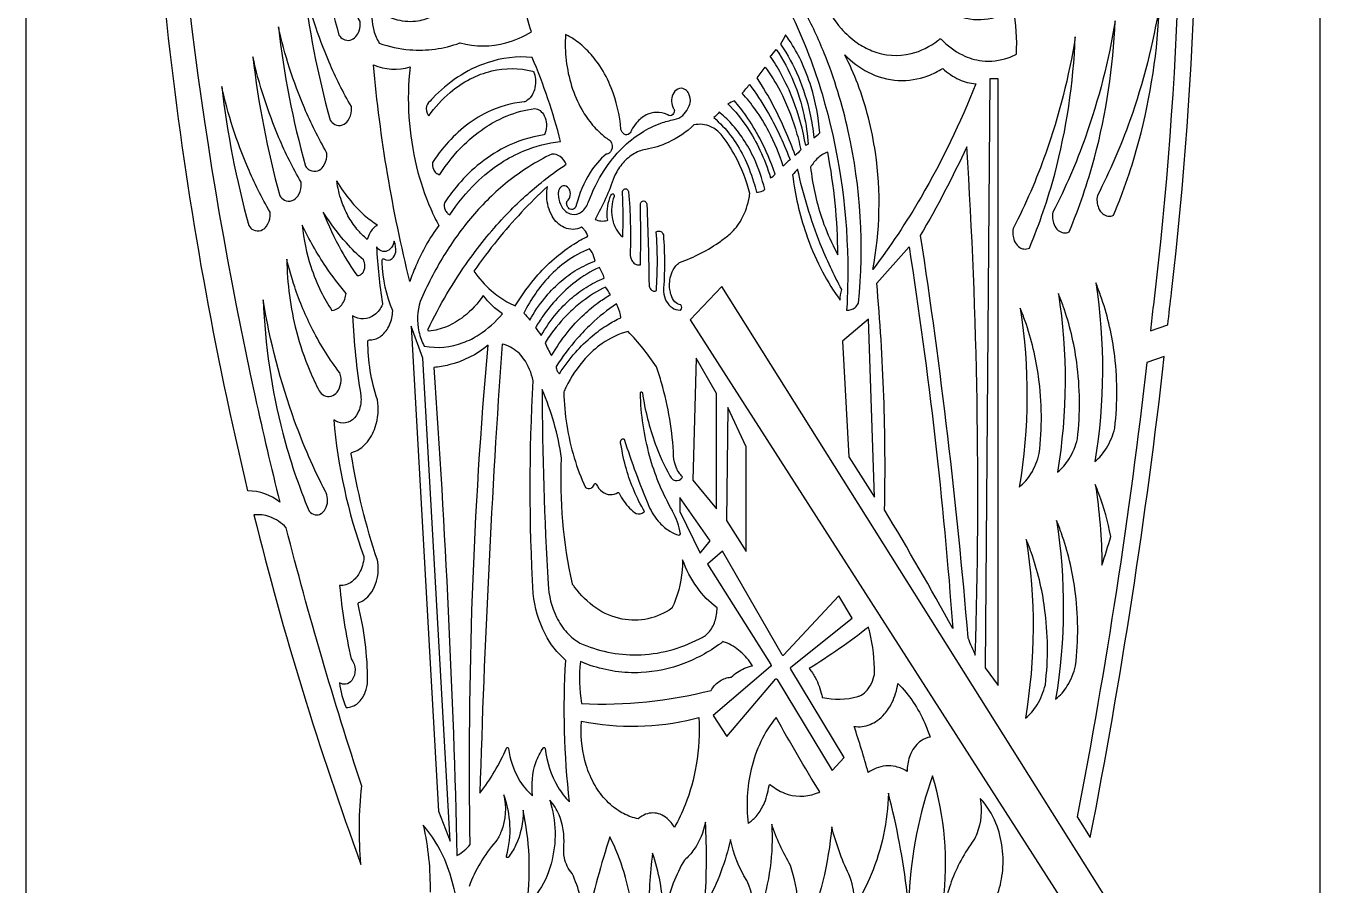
# Model space of a CAD drawing. Header units: millimetres. Extents: x -300 to 300, y -800 to 800.
# Drawn here: x -300 to 300, y -368 to 30 of the extents above; entities that cross this region are included whole.
import ezdxf

# ---------------------------------------------------------------- set-up
doc = ezdxf.new("R2010")
doc.units = ezdxf.units.MM
doc.layers.add('Default', color=70, linetype='Continuous')

msp = doc.modelspace()

# ---------------------------------------------------------------- linework, layer by layer
at = {"layer": 'Default'}
for points in [[(-300, -800), (300, -800), (300, 800), (-300, 800)], [(146.9, 5.53), (144.75, -267.54), (150.72, -275.79), (150.72, 5.53)], [(203.43, -392.87), (202.07, -376.44), (22.61, -90.68), (7.93, -106.23), (189.48, -389.69)], [(78.56, -116.01), (81.56, -169.74), (93.41, -188.36), (90.68, -105.83)], [(-103.32, -348.03), (-116.02, -123.98), (-121.39, -109.17), (-108.64, -334.04)], [(20.19, -193.77), (20.19, -140.42), (10.81, -123.95), (9.27, -180.6)], [(33.99, -213.7), (33.99, -165.12), (25.39, -146.84), (24.8, -199.25)], [(3.21, -195.01), (12.57, -214.45), (17.25, -208.62), (3.21, -188.52)]]:
    msp.add_lwpolyline(points, close=True, dxfattribs=at)
for points in [[(229.41, -108.55, -0.005387), (231.15, -93.46, 0.042844), (240.11, 215.2, 0.031946), (230.12, 298.21), (223.1, 293.42, -0.030672), (232.45, 214.43, -0.044065), (222.69, -99.29, 0.006058), (221.36, -111.24)], [(-236.76, 201.11, 0.045642), (-193.7, -141.97, 0.006747), (-182.3, -190.75, 0.171128), (-197.04, -185.49, -0.057854), (-244.72, 212.07, 0.145587)], [(-164, 77.06, -0.066816), (-165.62, 76.8, 0.030367), (-154.9, 25.88, 0.123172), (-152.82, 23.95, 0.188726), (-149.63, 23.54, 0.144599), (-147.05, 25.16, 0.097723), (-145.52, 27.8, 0.111806), (-145.04, 32.19, -0.036688), (-157.61, 58.31, -0.023154)], [(-149.11, -7.32, -0.029527), (-159.42, 13.31, -0.045083), (-171.5, 50.87, 0.038197), (-158.96, -13.63, 0.12903), (-156.83, -15.59, 0.211068), (-153.26, -15.83, 0.147093), (-150.7, -13.83, 0.134437), (-149.07, -9.17, 0.04612)], [(157.83, 38.07, -0.094895), (147.83, 33.6, -0.127332), (134.16, 33.96, -0.080426), (125.09, 38.36, -0.024483), (122.42, 40.43, -0.081206), (112.55, 35.44, -0.163468), (92.66, 35.85, -0.071093), (83.49, 40.8, -0.075018), (73.81, 50.78, 0.030648), (70.08, 41.23, 0.072775), (77.94, 28.96, 0.062839), (85.38, 22.27, 0.057453), (92.24, 18.58, 0.155794), (110.42, 17.28, 0.099486), (122.85, 23.35, 0.007884), (123.77, 24.07, -0.396021), (124.32, 24.03, 0.091738), (134.18, 16.64, 0.086466), (143.26, 13.95, 0.111352), (155.37, 15.34, 0.035776), (159.18, 16.98, 0.061719)], [(-65.64, 27.35, -0.024901), (-69.34, 40.86, -0.079954), (-77.5, 36.41, -0.1655), (-94.35, 36.22, -0.082217), (-103.22, 40.97, -0.090896), (-111.33, 34.67, -0.078802), (-118.23, 32.37, -0.105917), (-127.7, 32.84, -0.076427), (-134.75, 36.02, -0.048083), (-139.16, 39.52, 0.111911), (-138.69, 27.94, 0.073955), (-136.18, 22.17, 0.066782), (-122.05, 19.05, 0.107793), (-98.83, 22.22, -0.15712), (-98.61, 22.23, 0.132943), (-77.43, 22.21, 0.070728)], [(55.62, 33.98, -0.036265), (69.09, -1.36, -0.067692), (81, -78.93, -0.019227), (80.51, -101.68, 0.204235), (84.38, -100.45, 0.086438), (86.02, -98.45, 0.079323), (81.26, -18.68, 0.04152), (70.08, 17.49, 0.025434), (61.04, 36.99, 0.025264)], [(196.73, -48.59, 0.145875), (197.28, -54.25, 0.122261), (199.24, -56.99, 0.30659), (204.26, -57.65, 0.033782), (215.99, -23.36, 0.055034), (225.57, 40.24, -0.045193), (211.82, -13.72, -0.034469)], [(176.12, -56.3, 0.145875), (176.67, -61.96, 0.122261), (178.63, -64.7, 0.30659), (183.65, -65.36, 0.033782), (195.38, -31.08, 0.055034), (204.96, 32.53, -0.045193), (191.21, -21.43, -0.034469)], [(-160.57, -28.55, -0.029527), (-170.88, -7.93, -0.045083), (-182.96, 29.64, 0.038197), (-170.43, -34.87, 0.12903), (-168.29, -36.82, 0.211068), (-164.72, -37.07, 0.147093), (-162.16, -35.06, 0.134437), (-160.53, -30.4, 0.04612)], [(0.63, -9.16, -0.161637), (-0.13, -10.97, -0.399276), (-2.45, -11.17, -0.043876), (-2.73, -10.91, 0.224471), (-12.41, -11.19, 0.09859), (-16.98, -14.88, 0.052104), (-19.19, -18.16, -0.141515), (-20.19, -19.81, -0.327725), (-22.66, -20.09, -0.187088), (-24.13, -17.88, 0.07517), (-28.67, 1.47, 0.050355), (-33.93, 11.53, 0.047136), (-39.51, 18.51, 0.048162), (-45.36, 23.51, 0.03518), (-49.77, 26.16, 0.094045), (-47, 2.23, 0.053978), (-42.24, -8.71, 0.046609), (-37.25, -15.84, 0.053945), (-31.22, -21.6, 0.017612), (-29.13, -23.08, -0.286011), (-28.62, -27.71, -0.111903), (-29.52, -28.84, -0.199014), (-31.05, -29.29, 0.074864), (-38.41, -37.87, 0.08029), (-44.82, -53.09, -0.132003), (-45.64, -54.5, -0.297284), (-47.61, -54.94, -0.198096), (-49.04, -53.38, -0.115278), (-49.28, -51.55, -0.184167), (-49.09, -51.12, 0.154011), (-47.82, -49.28, 0.165689), (-47.9, -46.05, 0.121914), (-48.89, -44.6, 0.315558), (-51.44, -44.27, 0.156313), (-52.82, -45.81, 0.110801), (-53.24, -47.89, 0.095883), (-52.21, -52.54, 0.119371), (-49.69, -55.93, 0.130806), (-46.87, -57.23, 0.201017), (-42.38, -56.12, 0.088677), (-40.38, -53.98, 0.064031), (-39.18, -51.49, -0.055298), (-31.87, -36.86, -0.053312), (-23.58, -26.57, -0.055699), (-14.63, -19.39, -0.057004), (-5.62, -14.99, -0.038876), (0.6, -13.32, 0.136476), (4.51, -11.37, 0.086142), (6.94, -8.21, 0.051097), (8.01, -5.55, 0.144817), (7.31, -1.36, 0.120458), (5.79, 0.48, 0.21345), (3.05, 1.12, 0.19222), (0.39, -0.84, 0.238434), (-0.13, -7.49, 0.054127), (0.5, -8.65, -0.043351)], [(65.36, -21.74, 0.018365), (68.03, -19.54, 0.056108), (64.04, 1.79, 0.03699), (59.35, 13.86, 0.03558), (53.97, 23.36, 0.01077), (52.15, 25.98, -0.040471), (49.9, 21.63, -0.050403), (58.12, 6.53, -0.04471), (63.49, -10.39, -0.027407)], [(157.68, -63.82, 0.145875), (158.23, -69.49, 0.122261), (160.19, -72.23, 0.30659), (165.21, -72.89, 0.033782), (176.94, -38.6, 0.055034), (186.51, 25, -0.045193), (172.77, -28.96, -0.034469)], [(61.51, -25.4, 0.048664), (55.72, -4.31, 0.033896), (50.03, 8.01, 0.025596), (45.1, 16.03, 0.053891), (47.87, 19.25, -0.051912), (55.94, 4.15, -0.042027), (60.67, -11.03, -0.034525), (62.73, -24.77, 0.118266)], [(-172.4, -42.38, -0.029527), (-182.71, -21.76, -0.045083), (-194.79, 15.81, 0.038197), (-182.26, -48.7, 0.12903), (-180.13, -50.65, 0.211068), (-176.56, -50.9, 0.147093), (-173.99, -48.89, 0.134437), (-172.36, -44.23, 0.04612)], [(-121.9, 11.14, 0.087507), (-118.87, -35.3, 0.043418), (-112.3, -54.74, 0.019191), (-108.56, -62.45, 0.059012), (-119.2, -81.09, 0.019749), (-121.99, -88.47, -0.038092), (-138.87, 12, 0.174086)], [(-111.52, -33.27, 0.119756), (-111.04, -36.34, 0.105608), (-109.89, -38, 0.157385), (-108.14, -38.84, -0.056752), (-96.89, -24.95, -0.052419), (-86.14, -16.4, -0.045107), (-76.91, -11.61, -0.063504), (-64.1, -8.17, -0.137632), (-61.65, -9.17, -0.111614), (-59.72, -11.51, -0.206985), (-59.23, -19.47, -0.038338), (-59.39, -19.84, 0.032002), (-59.47, -20.1, -0.29224), (-59.85, -20.42, 0.08352), (-78.04, -26.22, 0.056606), (-90.72, -34.68, 0.043923), (-100.56, -44.64, 0.025694), (-105.99, -51.94, 0.136003), (-105.66, -55.15, 0.108677), (-104.59, -56.75, 0.110914), (-103.44, -57.42, -0.053573), (-91.3, -42.73, -0.048946), (-79.79, -33.48, -0.04548), (-69.08, -27.79, -0.073408), (-52.24, -23.45), (-52.15, -23.44, 0.03903), (-65.3, 15.53, 0.102127), (-86.09, 13.07, 0.066437), (-99.84, 6.31, 0.053814), (-111.37, -3.38, 0.012424), (-113.89, -6.14, 0.209897), (-114.03, -10.27, 0.102959), (-113.2, -11.53, -0.062324), (-103.28, -0.72, -0.056524), (-94.04, 5.5, -0.062472), (-84.06, 9.22, -0.118655), (-65.08, 9.13, -0.266991), (-64.59, 8.76, 0.024514), (-64.41, 8.24, -0.157152), (-64.24, 0.51, -0.088293), (-65.86, -2.73, -0.089837), (-67.78, -4.53, -0.055751), (-69.03, -5.15, 0.090398), (-86, -9.9, 0.057511), (-97.09, -17.01, 0.047609), (-106.26, -26.13, 0.029032)], [(125.05, 10.44, 0.085659), (132.71, 5.24, 0.086105), (140.36, 3.25, -0.038685), (115, -49.24, -0.029948), (92.62, -82.9, 0.084041), (93.82, -28.65, 0.055192), (85.62, 3.21, 0.027015), (79.65, 16.71, 0.081699), (90.47, 8.69, 0.107237), (104.44, 4.86, 0.103921), (118.14, 7, 0.050278)], [(56.69, -29.97, 0.033843), (46.64, -7.11, 0.022511), (38.95, 6.1, 0.021909), (42.79, 11.06, -0.036026), (49.63, -0.03, -0.045692), (56.76, -17.59, -0.022878), (59.25, -27.4, 0.013613)], [(-186.82, -56.21, -0.029527), (-197.13, -35.59, -0.045083), (-209.21, 1.98, 0.038197), (-196.68, -62.52, 0.12903), (-194.55, -64.48, 0.211068), (-190.98, -64.73, 0.147093), (-188.41, -62.72, 0.134437), (-186.78, -58.06, 0.04612)], [(51.13, -34.95, 0.044308), (44.4, -18.79, 0.033993), (38.21, -8.73, 0.03144), (32.04, -1.12, 0.016466), (35.48, 2.94, -0.027308), (43.51, -9.24, -0.040363), (53.98, -31.23), (54.29, -32.04, 0.074287)], [(47.3, -38.57, 0.04078), (40.21, -21.98, 0.031084), (33.86, -11.53, 0.024402), (28.48, -4.56, -0.025106), (25.39, -5.97, -0.049543), (34.48, -17.13, -0.035546), (40.29, -27.45, -0.036952), (45.25, -40.35, 0.102702)], [(18.88, -12.39, -0.053908), (26.67, -20.65, -0.046294), (32.7, -30.36, -0.0431), (37.36, -42.15, -0.016429), (38.64, -47.01, 0.135682), (41.58, -46.29, 0.043295), (42.53, -45.64, 0.049488), (37.57, -31.29, 0.03813), (32.59, -22.35, 0.033279), (27.81, -16.06, 0.039577), (21.93, -10.27, 0.003052), (21.45, -9.88, -0.05981)], [(-30.55, -60.06, 0.163302), (-30.28, -59.98, -0.130374), (-29.22, -49.61, -0.022518), (-28.57, -48.09, -0.586041), (-27.47, -48.01, -0.199274), (-27.28, -48.94, 0.135201), (-28.25, -58.72, 0.087366), (-26.36, -64.16, 0.093848), (-23.5, -67.62), (-23.32, -67.76, 0.02471), (-23.41, -47.6, -0.204535), (-22.94, -45.89, -0.323542), (-21.61, -45.48, -0.215668), (-20.61, -46.71), (-20.58, -46.85, -0.03146), (-19.89, -75.65, 0.11632), (-19.11, -78.61, 0.117242), (-17.68, -80.21, 0.22027), (-15.12, -80.66, 0.012965), (-15.13, -52.62, -0.175452), (-14.51, -51.37, -0.426271), (-12.7, -51.46, -0.160781), (-12.12, -52.83, -0.006973), (-11.11, -89.94, 0.162214), (-10.31, -92.09, 0.18772), (-8.97, -92.88, 0.168134), (-7.72, -92.66, 0.035741), (-7.75, -65.45, -0.182897), (-6.54, -65, -0.210018), (-5.05, -65.76, -0.09427), (-4.47, -66.82, -0.037159), (-4.46, -93.06, 0.095306), (-3.1, -97.49, 0.118318), (-0.45, -100.54, 0.168059), (3.28, -101.66, 0.018243), (3.7, -101.62, 0.313169), (3.68, -99.28, -0.174134), (0.88, -97.83, -0.12049), (-0.92, -94.65, -0.034699), (-1.45, -92.19, -0.121472), (-0.75, -84.88, -0.092424), (1.35, -81.18, -0.060751), (3, -79.65, 0.071188), (22.14, -69.66, 0.016374), (26.45, -66.35, 0.085684), (31.78, -59.57, 0.081791), (35.39, -49.07, 0.009763), (35.6, -47.67, 0.059954), (28.97, -30.39, 0.046315), (22.37, -20.27, 0.103171), (17.51, -16.66, 0.166481), (9.71, -15.82, -0.077385), (-2.22, -23.9, -0.067995), (-12.66, -27.19, 0.097287), (-18.61, -29.48, 0.082292), (-23.71, -34.05, 0.061953), (-27.28, -39.8, -0.04781), (-36.14, -59.59, 0.182735)], [(-87.96, -94.95, -0.078589), (-97.05, -104.72, -0.067238), (-104.97, -109.37, -0.069563), (-113.09, -111.51, -0.322711), (-113.58, -111.09, -0.180667), (-113.53, -110.53, -0.042551), (-94.73, -78.64, -0.036621), (-77.05, -57.22, -0.032131), (-61.16, -42.59, -0.023089), (-49.48, -34.01, 0.129454), (-52.32, -30.52, 0.171367), (-56.17, -29.31, 0.057968), (-76.68, -42.25, 0.046139), (-93.01, -58.14, 0.039272), (-106.23, -76.4, 0.03662), (-117.15, -97.64, 0.128681), (-117.79, -111.71, 0.075959), (-115.29, -118.47, 0.132204), (-97.27, -116.76, 0.052438), (-89.9, -113.07, 0.074721), (-79.08, -103.39, -0.079128)], [(63.77, -35.44, 0.051288), (68.83, -58.57, 0.034709), (74.19, -71.74, 0.012262), (76.42, -76.02, 0.045602), (71.72, -28.42, 0.101065), (67.24, -31.1, 0.078477)], [(136.68, -253.65, 0.009248), (140.16, -261.74, 0.02369), (136.17, -25.9, -0.025016), (114.65, -67.05, -0.016778)], [(-136.98, -62.26, 0.073271), (-138.94, -63.79, 0.064647), (-140.54, -65.97, 0.058445), (-141.73, -68.86, -0.051758), (-146.51, -64.12, -0.047571), (-150.67, -57.91, -0.041229), (-153.66, -51.07, -0.047041), (-155.88, -41.79, 0.041897), (-149.41, -51.07, 0.038438), (-143.12, -57.58, 0.037158)], [(57.79, -36.34, 0.017438), (55.44, -38.94, 0.051495), (61.67, -66.16, 0.035406), (68.39, -82.14, 0.03655), (76.5, -95.63, 0.004082), (77.49, -97.02, -0.080706), (78.24, -92.19, -0.029457), (68.29, -70.95, -0.041018)], [(-42.35, -63.22, -0.230676), (-50.41, -63.41, -0.085962), (-53.59, -61.23, -0.06814), (-56.01, -58.11, -0.117479), (-58.53, -49.12, -0.057376), (-58.18, -44.32, 0.035392), (-81.41, -69.15, 0.017293), (-92.3, -83.55, 0.060783), (-84.17, -92.71, 0.052613), (-77.06, -97.79, 0.028308), (-73.14, -99.73, -0.046823), (-62.63, -85.38, -0.036572), (-53.95, -76.91, -0.033389), (-46.05, -71.11, -0.027543), (-39.41, -67.38, 0.083326), (-41.11, -64.43, 0.052773)], [(-143.55, -78.41, -0.029428), (-151.42, -70.55, -0.040271), (-161.82, -56.69), (-162.11, -56.23, 0.036668), (-153.79, -74.06, 0.028514), (-146.44, -85.62, 0.15312), (-144.88, -85.28, 0.09176), (-143.96, -84.5, 0.089883), (-143.15, -83.06, 0.151718), (-143.04, -79.63, 0.06798)], [(-151.54, -93.91, -0.02712), (-160.94, -81.48, -0.034307), (-171.95, -62.35, 0.051459), (-167.87, -81.52, 0.036335), (-163.19, -93.07, 0.033037), (-158.13, -101.84, 0.121837), (-155.53, -100.99, 0.089181), (-153.6, -99.23, 0.073905), (-152.18, -96.62, 0.059686)], [(-128.5, -74.75, 0.118676), (-129.3, -69.74, -0.175556), (-131.2, -73.49, -0.393644), (-136.47, -73.49, -0.066449), (-137.41, -72.36, 0.02964), (-134.67, -98.59, -0.148066), (-134.73, -99.05, -0.125199), (-138.43, -103.92, -0.330417), (-148.53, -104.31, 0.030148), (-144.73, -141.21, -0.129678), (-145.73, -148.6, -0.114666), (-148.55, -152.51, -0.359928), (-157.31, -152.53, 0.063558), (-143.36, -216, -0.102104), (-143.31, -216.33, -0.108617), (-145.42, -223.65, -0.106052), (-148.94, -227.72, -0.177155), (-154.57, -229.45, 0.030772), (-149.2, -263.48, -0.340903), (-148.93, -273.44, -0.198765), (-151.79, -275.18, -0.182381), (-154.55, -274.54, 0.09407), (-151.49, -285.94, 0.187263), (-146.04, -283.91, 0.120506), (-142.65, -278.94, 0.081912), (-141.58, -273.73, 0.061515), (-145.99, -238.13, -0.444367), (-145.66, -237.32, 0.164298), (-139.64, -232.28, 0.178843), (-136.9, -218.36), (-137.01, -217.72, -0.040632), (-149.16, -168.47, -0.301737), (-148.91, -167.77, -0.058074), (-148.05, -167.46, 0.122207), (-142.39, -163.59, 0.104224), (-138.03, -155.99, 0.120447), (-137.02, -143.22, -0.081055), (-141.46, -116, -0.259068), (-141.11, -115.55, -0.073673), (-140.35, -115.52, 0.16303), (-135.26, -113.63, 0.122357), (-131.43, -108.58, 0.094527), (-129.92, -102.02, -0.094024), (-134.79, -79.57, -0.035437), (-134.8, -78.36, -0.639834), (-134.08, -77.98, 0.343316), (-130.24, -77.75, 0.155266)], [(-66.39, -106.28, -0.042314), (-59.64, -96.29, -0.041085), (-52.65, -88.95, -0.04175), (-45.44, -83.52, -0.049218), (-37.1, -79.35, -0.005816), (-36.09, -78.98, 0.078131), (-37.55, -74.98, 0.045281), (-38.73, -73.25, 0.062215), (-49.43, -79.14, 0.045831), (-57.36, -86.09, 0.037795), (-63.64, -93.8, 0.035733), (-69.16, -103.1, -0.015599)], [(94.45, -89.13), (109.43, -72.34, -0.020794), (129.68, -249.28, 0.009562), (98.08, -194.35, 0.027769)], [(-154.42, -130.78, -0.046238), (-166.94, -111.03, -0.037598), (-175.39, -90.85, -0.021384), (-179.04, -78.08, 0.05953), (-174.59, -111.53, 0.037717), (-168.43, -129.8, 0.02145), (-164.02, -139.06, 0.133725), (-161.78, -141.22, 0.190938), (-158.52, -141.62, 0.157934), (-155.73, -139.73, 0.123145), (-153.99, -135.62, 0.125458)], [(-61.19, -113.53, -0.044381), (-54.02, -103.23, -0.03788), (-47.49, -96.52, -0.040936), (-40.33, -91.17, -0.049377), (-31.84, -86.93, 0.072467), (-34.15, -81.9, 0.055579), (-45.35, -88.69, 0.041217), (-53.65, -96.26, 0.033729), (-60.28, -104.44, 0.018759), (-63.74, -109.75, -0.015086)], [(204.8, -156.4, 0.063737), (204.48, -120.85, 0.051539), (198.26, -94.97, 0.012986), (195.97, -88.98, -0.080918), (195.54, -171.93, 0.086208), (200.96, -165.73, 0.078096)], [(-31.33, -90.98, 0.051336), (-42.05, -97.65, 0.02907), (-48.09, -102.92, 0.044849), (-57.32, -113.84, 0.010524), (-59.32, -116.83, 0.043616), (-56.28, -122.8, -0.03674), (-49.07, -112.16, -0.037644), (-41.25, -103.65, -0.033681), (-34.19, -97.88, -0.024255), (-29.02, -94.57, 0.03076)], [(187.47, -161.36, 0.063737), (187.14, -125.81, 0.051539), (180.92, -99.93, 0.012986), (178.64, -93.94, -0.080918), (178.21, -176.89, 0.086208), (183.63, -170.69, 0.078096)], [(-161.1, -185.86, -0.031602), (-175.41, -153.17, -0.04637), (-189.98, -96.94, 0.054165), (-180.89, -158.77, 0.036383), (-168.63, -194.95, 0.188638), (-165.93, -196.6, 0.186691), (-163.18, -196.08, 0.132039), (-161.19, -193.97, 0.232141), (-160.82, -186.43, 0.00205)], [(-52.61, -131.21, -0.038511), (-45.22, -121.32, -0.03963), (-37.31, -113.58, -0.035277), (-30.23, -108.48, -0.029996), (-24.18, -105.21, 0.076514), (-25.54, -100.13, 0.022987), (-26.18, -98.83, 0.042636), (-37.94, -108.13, 0.023666), (-44.33, -114.74, 0.037364), (-54.18, -127.86, 0.111417), (-53.63, -130.01, 0.114673), (-52.64, -131.19)], [(169.81, -168.23, 0.063737), (169.48, -132.68, 0.051539), (163.26, -106.79, 0.012986), (160.97, -100.81, -0.080918), (160.54, -183.76, 0.086208), (165.96, -177.56, 0.078096)], [(-35.62, -182.33, 0.129375), (-32.68, -185.97, 0.150096), (-29.12, -187.24, 0.14207), (-25.59, -186.32, -0.394506), (-25, -186.55, 0.08268), (-20.11, -193.53, 0.045778), (-17.08, -196.08, 0.239542), (-13.44, -195.3, 0.018084), (-13.2, -195.09, -0.063508), (-21.6, -175.47, -0.032183), (-24.12, -163.85, -0.287367), (-23.99, -161.82, -0.422087), (-22.64, -161.56, 0.020054), (-11.18, -192.56, 0.085267), (-6.09, -200.4, 0.071145), (-1.44, -204.19, 0.063527), (2.76, -206.04, 0.258053), (3.42, -205.47, 0.08065), (-0.17, -194.89, 0.01472), (-1.1, -193.25, -0.059471), (-10.82, -169.33, -0.059813), (-15.13, -140.23, -0.221074), (-14.92, -139.67, -0.456964), (-14.3, -139.8, -0.111191), (-14.19, -140.11, 0.050708), (-8.22, -163.7, 0.038312), (-1.49, -178.55, 0.145544), (0.04, -180.32, 0.322985), (3.61, -180.03, 0.073089), (4.46, -179.05, -0.101916), (1.61, -174.95, -0.087144), (0.29, -169.46, 0.059408), (-5.32, -135.39, 0.013882), (-7.67, -128.02, 0.045142), (-20.85, -111.56, 0.08491), (-32.9, -117.22, 0.058225), (-40.66, -124.12, 0.067816), (-49.65, -137.5, 0.009508), (-50.68, -139.7, 0.065845), (-45.79, -170.19, 0.034375), (-40.62, -183.95, 0.300097), (-37.97, -184.19, 0.135035), (-36.62, -182.76, 0.0276), (-36.4, -182.29, -0.194532), (-36.12, -182.06, -0.336395)], [(-100.14, -354.63, 0.101185), (-94.01, -349.46, -0.026445), (-85.75, -117.97, -0.112442), (-103.87, -127.12, -0.042203), (-110.91, -128.24, -0.011732)], [(-65.06, -326.89, -0.115816), (-63.58, -311.48, -0.071392), (-60.1, -304.69, -0.615101), (-59.29, -304.98, 0.105823), (-53.33, -322.85, 0.062095), (-47.99, -329.78, -0.043697), (-49.69, -264.16, -0.098917), (-59.3, -251.87, -0.090815), (-64.84, -233.08, -0.027196), (-64.85, -134.55, 0.107358), (-69.24, -124.23, 0.11972), (-75.39, -118.81, 0.071918), (-79.25, -117.46, 0.010182), (-89.52, -325.75, 0.057372), (-77.15, -304.8, -0.563275), (-76.59, -304.55, -0.242756), (-76.27, -305.01, 0.095051), (-71.6, -319.02, 0.091623)], [(227.78, -123.24), (219.71, -125.94, -0.018993), (187.39, -336.64), (193.44, -346.32, 0.019848)], [(20.44, -239.76, -0.078805), (11.16, -230.25, -0.064896), (4.45, -217.57, -0.087196), (1.23, -235.91, -0.0205), (-0.32, -239.68, -0.140726), (-0.51, -239.92, -0.097498), (-11.65, -244.83, -0.102135), (-23.62, -244.98, -0.10042), (-35.76, -239.8, -0.078544), (-45.53, -230.26, -0.009187), (-46.52, -228.88, -0.093107), (-46.63, -228.63, -0.065751), (-51.64, -170.35, 0.06469), (-60.69, -138.48, 0.013091), (-57.91, -228.72, 0.101807), (-53.97, -244.11, 0.071007), (-49.16, -251.25, 0.081818), (-43.16, -256.08, 0.109711), (-16.63, -261.57, 0.059393), (-1.76, -259.54, 0.055674), (12.31, -254.1, 0.123909), (16.46, -251.25, 0.099419), (19.46, -246.01, 0.084554)], [(202.95, -206.63, 0.040407), (197.43, -186.87, 0.009417), (195.75, -182.57, -0.036188), (198.86, -219.92, 0.014091)], [(-179.32, -202.62, 0.120281), (-186.98, -197.53, 0.113622), (-194.29, -196.67, 0.026935), (-144.65, -358.77, -0.05025), (-144.28, -322.45, -0.017347)], [(186.65, -266.64, 0.063737), (186.32, -231.09, 0.051539), (180.1, -205.2, 0.012986), (177.81, -199.22, -0.080918), (177.38, -282.16, 0.086208), (182.8, -275.97, 0.078096)], [(172.62, -275.46, 0.063737), (172.29, -239.9, 0.051539), (166.07, -214.02, 0.012986), (163.78, -208.04, -0.080918), (163.35, -290.98, 0.086208), (168.77, -284.78, 0.078096)], [(24.98, -299.37), (47.55, -272.85, -0.511297), (48.23, -272.93), (73.77, -315.23), (79.33, -309.24), (54.56, -268.2, -0.395997), (54.68, -267.25), (83.1, -244.57), (76.83, -234.19), (51.26, -261.73, -0.494913), (50.59, -261.62), (22.98, -213.41), (15.92, -219.47), (45.34, -265.98, -0.384862), (45.23, -266.93), (18.65, -289.76)], [(93.47, -270.19, 0.059425), (91.22, -251.06, 0.007625), (90.62, -248.73, -0.024619), (63.17, -267.96, -0.047244), (65.97, -272.13, -0.067952), (69, -280.33, -0.007149), (69.19, -281.29, 0.130987), (85.7, -280.85, 0.005163), (86.35, -280.65, 0.093792), (89.47, -278.51, 0.064119), (91.44, -275.93, 0.070988), (93.18, -271.59, 0.02005)], [(27.01, -271.96, -0.090216), (33.2, -267.78, -0.052067), (36.89, -266.6, 0.070822), (31.18, -260, 0.087334), (24.27, -255.83, 0.013421), (23.16, -255.44, -0.072295), (4.98, -265.63, -0.079822), (-14.82, -269.81, -0.093298), (-38.34, -266.44, -0.018208), (-42.94, -264.69, 0.068238), (-42.43, -284.14, 0.075194), (17.66, -278.03, -0.095972), (21.26, -274.01, -0.134352), (26.16, -272.03, -0.022486)], [(108.52, -315.63, 0.087706), (103.27, -313.42, 0.151534), (94.14, -314.16, 0.05755), (90.5, -316.14, 0.016781), (83.94, -294.77, 0.131975), (91.39, -293.85, 0.057413), (94.64, -292.06, 0.060054), (98.05, -288.99, 0.066271), (101.5, -283.8, 0.076539), (104.27, -274.88, -0.052145), (111.37, -283.45, -0.043534), (116.7, -293.22, -0.024866), (119.17, -299.71, 0.111476), (115.03, -301.41, 0.069802), (112.41, -303.86, 0.064323), (110.3, -307.31, 0.083626), (108.6, -313.85, 0.020974)], [(0.68, -341.56, 0.09477), (-2.69, -337.42, 0.088401), (-5.97, -335.5, 0.179804), (-12.68, -335.52, 0.086053), (-16.09, -337.59, -0.072117), (-22.98, -335.21, -0.081126), (-30.75, -329.33, -0.059448), (-36.16, -322.11, -0.055867), (-40.24, -312.7, -0.085445), (-42.55, -294.59, -0.01058), (-42.4, -292.29, 0.110905), (9.57, -291.22, 0.00525), (12.04, -290.58, -0.055075), (10.75, -312.61, -0.052114), (5.63, -331.15, -0.035044)], [(45.23, -321.82, 0.081028), (51.62, -325.68, 0.18399), (66.08, -325.93, 0.02401), (68.01, -325.12, -0.011686), (47.79, -290.56, 0.060809), (40.74, -301.72, 0.052698), (36.23, -314.64, 0.087719), (34.83, -339.74, 0.067134), (38.49, -336.5, 0.068572), (41.9, -331.27, 0.079425), (44.51, -322.26, -0.189973), (44.73, -321.82, -0.360403)]]:
    msp.add_lwpolyline(points, format="xyb", close=True, dxfattribs=at)
for points in [[(125.26, -376.07, 0.106506), (120.34, -317.66, 0.073595), (109.48, -372.32, -0.283447)], [(-67.53, -375.96, 0.084465), (-69.53, -333.66, -0.116478), (-72.95, -349.95, -0.056605), (-76.41, -355.53, -0.627973), (-77.22, -355.04), (-77.19, -354.85, 0.158201), (-78.47, -326.42, -0.151673), (-79.66, -343.47, -0.056883), (-82.16, -348.17, 0.092007), (-94.55, -368.97, 0.050346)], [(-40.41, -384.44, 0.059668), (-46.71, -362.98, -0.133607), (-50.35, -355.75, -0.071883), (-50.55, -349.76, 0.11147), (-52.84, -335.83, 0.085267), (-57.13, -328.94, -0.146855), (-56.54, -358.5, -0.0934), (-63.11, -372.35, -0.04068)], [(108.54, -372.21, 0.03452), (99.87, -325.77, -0.089848), (91.9, -363.46, -0.041163), (84.94, -377.12, -0.681122)], [(145.21, -383.01, 0.121937), (152.69, -362.87, 0.123838), (149.7, -339.65, 0.09698), (142.45, -328.22, -0.139264), (140.84, -344.56, -0.029633), (139.52, -347.39, 0.07313), (128.99, -366.86, 0.025943), (126.14, -376.52, -0.590916)], [(-99.52, -384.33, 0.090349), (-105.85, -356.5, 0.077744), (-115.84, -340.52, -0.061663), (-112.65, -371.62, -0.091487)], [(14.79, -376, 0.032413), (15.06, -339.23, -0.101365), (9.72, -351.85, -0.062345), (5.31, -356.75, 0.08178), (-3.25, -378.73, 0.020753)], [(58.63, -395.07, 0.091142), (54.51, -359.3, -0.055082), (45.77, -340.06, -0.097844), (40.36, -380.12, -0.012231)], [(84.1, -375.39, 0.100716), (81.5, -363.34, -0.048968), (73.56, -341.28, -0.078404), (61.49, -390.91, -0.007994)], [(-17.79, -402.17, 0.085362), (-22.68, -362.45, 0.043111), (-29.26, -346.01, 0.029596), (-39.49, -384.46, -0.667117)], [(37.81, -384.28, 0.111304), (34.25, -366.21, -0.095031), (26.65, -347.22, -0.071352), (15.65, -376.44, -0.699463)], [(-4.58, -380.6, 0.077578), (-9.47, -353.58, 0.039564), (-11.12, -382.59, -0.118668)]]:
    msp.add_lwpolyline(points, format="xyb", dxfattribs=at)

doc.saveas('drawing.dxf')
